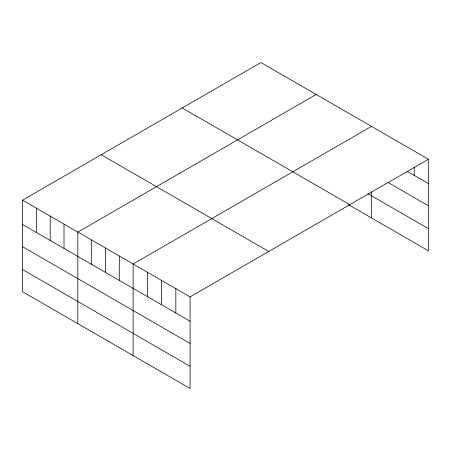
<?xml version="1.0" encoding="UTF-8"?>
<svg xmlns="http://www.w3.org/2000/svg" width="451" height="451" viewBox="0 0 451 451"><rect width="100%" height="100%" fill="white"/><g stroke="black" fill="none" stroke-linecap="round" stroke-linejoin="round"><path stroke-width="0.68" d="M428.45 159.259L190.08 296.882L190.08 388.463L22.55 291.741L22.55 200.159L260.92 62.537L428.45 159.259L428.45 250.841L348.657 204.771M316.207 94.456L77.831 232.079L77.831 323.66M371.489 126.376L133.118 263.998L133.118 355.574M407.09 171.29L428.45 183.619M388.102 182.508L428.45 205.803M367.886 193.688L428.45 228.657M182.26 107.952L349.784 204.675M101.216 154.744L268.74 251.466M22.55 200.159L190.08 296.882M22.55 224.519L190.08 321.242M22.55 246.703L190.08 343.425M22.55 269.557L190.08 366.28M414.21 167.045L414.21 175.4M371.489 191.737L371.489 217.951M175.839 288.663L175.839 313.022M161.599 280.437L161.599 304.797M147.359 272.218L147.359 296.578M119.295 256.016L119.295 280.375M105.478 248.039L105.478 272.398M91.654 240.056L91.654 264.421M64.014 224.102L64.014 248.462M50.191 216.119L50.191 240.479M36.373 208.142L36.373 232.502"/></g></svg>
